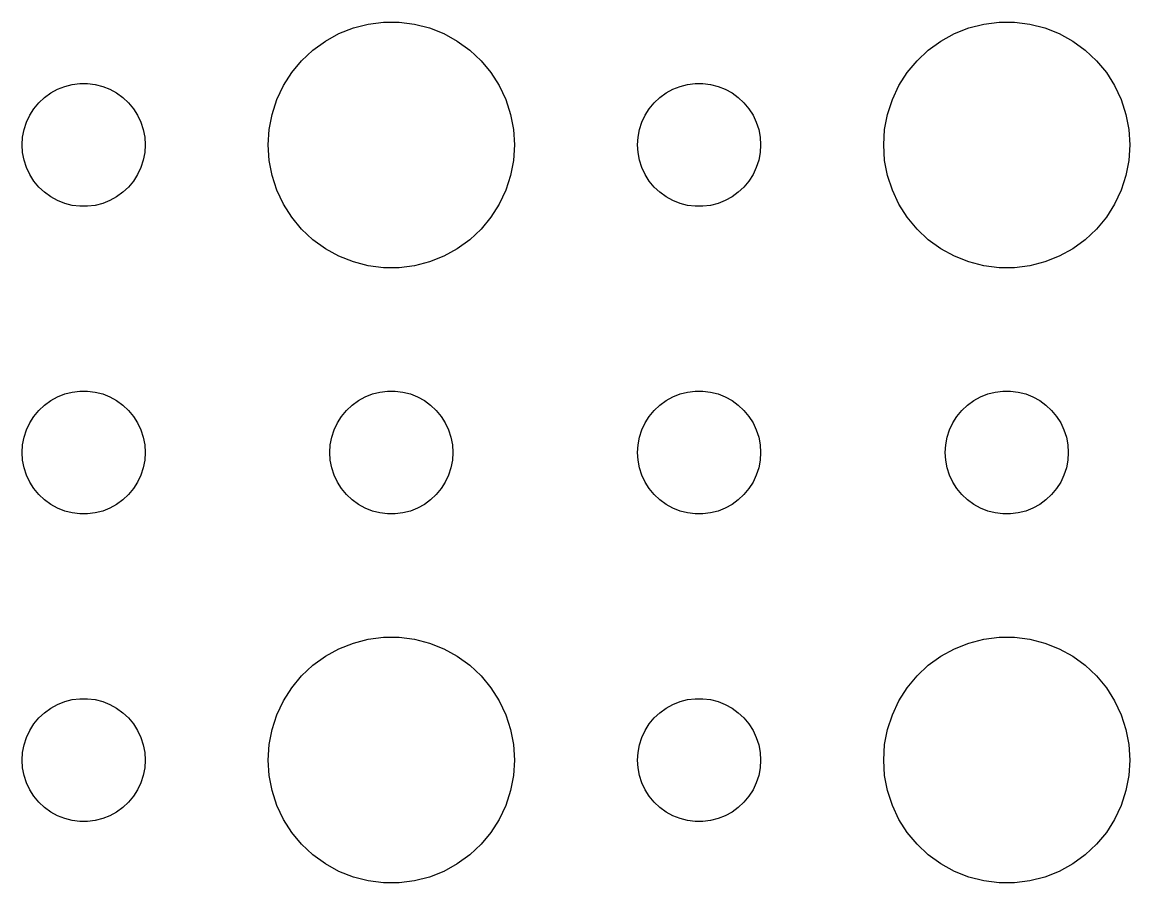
# Model space of a CAD drawing. Header units: metres. Extents: x -112 to 112, y -104 to 104.
# Drawn here: x -84 to -57, y -55.49 to -34.51 of the extents above; entities that cross this region are included whole.
import ezdxf

# ---------------------------------------------------------------- set-up
doc = ezdxf.new("R2010")
doc.units = ezdxf.units.M

msp = doc.modelspace()

# ---------------------------------------------------------------- linework, layer by layer
for p, q in [((-75.927, -34.6468), (-75.5621, -34.5531)), ((-75.5621, -34.5531), (-75.1884, -34.5059)), ((-75.1884, -34.5059), (-74.8116, -34.5059)), ((-74.8116, -34.5059), (-74.4379, -34.5531)), ((-74.4379, -34.5531), (-74.073, -34.6468)), ((-60.927, -34.6468), (-60.5621, -34.5531)), ((-60.5621, -34.5531), (-60.1884, -34.5059)), ((-60.1884, -34.5059), (-59.8116, -34.5059)), ((-59.8116, -34.5059), (-59.4379, -34.5531)), ((-59.4379, -34.5531), (-59.0729, -34.6468)), ((-76.6075, -34.967), (-76.2773, -34.7855)), ((-76.2773, -34.7855), (-75.927, -34.6468)), ((-74.073, -34.6468), (-73.7227, -34.7855)), ((-73.7227, -34.7855), (-73.3925, -34.967)), ((-61.6075, -34.967), (-61.2773, -34.7855)), ((-61.2773, -34.7855), (-60.927, -34.6468)), ((-59.0729, -34.6468), (-58.7227, -34.7855)), ((-58.7227, -34.7855), (-58.3925, -34.967)), ((-76.9123, -35.1885), (-76.6075, -34.967)), ((-73.3925, -34.967), (-73.0877, -35.1885)), ((-61.9123, -35.1885), (-61.6075, -34.967)), ((-58.3925, -34.967), (-58.0877, -35.1885)), ((-77.1869, -35.4464), (-76.9123, -35.1885)), ((-73.0877, -35.1885), (-72.8131, -35.4464)), ((-62.1869, -35.4464), (-61.9123, -35.1885)), ((-58.0877, -35.1885), (-57.8131, -35.4464)), ((-77.427, -35.7366), (-77.1869, -35.4464)), ((-72.8131, -35.4464), (-72.573, -35.7366)), ((-62.427, -35.7366), (-62.1869, -35.4464)), ((-57.8131, -35.4464), (-57.5729, -35.7366)), ((-77.6289, -36.0547), (-77.427, -35.7366)), ((-72.573, -35.7366), (-72.3711, -36.0547)), ((-62.6289, -36.0547), (-62.427, -35.7366)), ((-57.5729, -35.7366), (-57.3711, -36.0547)), ((-83.3037, -36.2335), (-83.1387, -36.1428)), ((-83.1387, -36.1428), (-82.9635, -36.0734)), ((-82.9635, -36.0734), (-82.7811, -36.0266)), ((-82.7811, -36.0266), (-82.5942, -36.003)), ((-82.5942, -36.003), (-82.4058, -36.003)), ((-82.4058, -36.003), (-82.2189, -36.0266)), ((-82.2189, -36.0266), (-82.0365, -36.0734)), ((-82.0365, -36.0734), (-81.8613, -36.1428)), ((-81.8613, -36.1428), (-81.6963, -36.2335)), ((-77.7893, -36.3956), (-77.6289, -36.0547)), ((-72.3711, -36.0547), (-72.2107, -36.3956)), ((-68.3037, -36.2335), (-68.1387, -36.1428)), ((-68.1387, -36.1428), (-67.9635, -36.0734)), ((-67.9635, -36.0734), (-67.7811, -36.0266)), ((-67.7811, -36.0266), (-67.5942, -36.003)), ((-67.5942, -36.003), (-67.4058, -36.003)), ((-67.4058, -36.003), (-67.2189, -36.0266)), ((-67.2189, -36.0266), (-67.0365, -36.0734)), ((-67.0365, -36.0734), (-66.8613, -36.1428)), ((-66.8613, -36.1428), (-66.6963, -36.2335)), ((-62.7893, -36.3956), (-62.6289, -36.0547)), ((-57.3711, -36.0547), (-57.2107, -36.3956)), ((-83.5934, -36.4732), (-83.4561, -36.3442)), ((-83.4561, -36.3442), (-83.3037, -36.2335)), ((-81.6963, -36.2335), (-81.5439, -36.3442)), ((-81.5439, -36.3442), (-81.4065, -36.4732)), ((-77.9057, -36.7539), (-77.7893, -36.3956)), ((-72.2107, -36.3956), (-72.0943, -36.7539)), ((-68.5934, -36.4732), (-68.4561, -36.3442)), ((-68.4561, -36.3442), (-68.3037, -36.2335)), ((-66.6963, -36.2335), (-66.5439, -36.3442)), ((-66.5439, -36.3442), (-66.4065, -36.4732)), ((-62.9057, -36.7539), (-62.7893, -36.3956)), ((-57.2107, -36.3956), (-57.0942, -36.7539)), ((-83.8145, -36.7774), (-83.7135, -36.6183)), ((-83.7135, -36.6183), (-83.5934, -36.4732)), ((-81.4065, -36.4732), (-81.2865, -36.6183)), ((-81.2865, -36.6183), (-81.1855, -36.7774)), ((-68.8145, -36.7774), (-68.7135, -36.6183)), ((-68.7135, -36.6183), (-68.5934, -36.4732)), ((-66.4065, -36.4732), (-66.2865, -36.6183)), ((-66.2865, -36.6183), (-66.1855, -36.7774)), ((-83.9529, -37.127), (-83.8947, -36.9478)), ((-83.8947, -36.9478), (-83.8145, -36.7774)), ((-81.1855, -36.7774), (-81.1053, -36.9478)), ((-81.1053, -36.9478), (-81.0471, -37.127)), ((-77.9763, -37.124), (-77.9057, -36.7539)), ((-72.0943, -36.7539), (-72.0237, -37.124)), ((-68.9529, -37.127), (-68.8947, -36.9478)), ((-68.8947, -36.9478), (-68.8145, -36.7774)), ((-66.1855, -36.7774), (-66.1053, -36.9478)), ((-66.1053, -36.9478), (-66.0471, -37.127)), ((-62.9763, -37.124), (-62.9057, -36.7539)), ((-57.0942, -36.7539), (-57.0237, -37.124)), ((-83.9882, -37.312), (-83.9529, -37.127)), ((-81.0471, -37.127), (-81.0118, -37.312)), ((-78, -37.5), (-77.9763, -37.124)), ((-72.0237, -37.124), (-72, -37.5)), ((-68.9882, -37.312), (-68.9529, -37.127)), ((-66.0471, -37.127), (-66.0118, -37.312)), ((-63, -37.5), (-62.9763, -37.124)), ((-57.0237, -37.124), (-57, -37.5)), ((-84, -37.5), (-83.9882, -37.312)), ((-83.9882, -37.688), (-84, -37.5)), ((-81.0118, -37.312), (-81, -37.5)), ((-81, -37.5), (-81.0118, -37.688)), ((-77.9763, -37.876), (-78, -37.5)), ((-72, -37.5), (-72.0237, -37.876)), ((-69, -37.5), (-68.9882, -37.312)), ((-68.9882, -37.688), (-69, -37.5)), ((-66.0118, -37.312), (-66, -37.5)), ((-66, -37.5), (-66.0118, -37.688)), ((-62.9763, -37.876), (-63, -37.5)), ((-57, -37.5), (-57.0237, -37.876)), ((-83.9529, -37.873), (-83.9882, -37.688)), ((-81.0118, -37.688), (-81.0471, -37.873)), ((-68.9529, -37.873), (-68.9882, -37.688)), ((-66.0118, -37.688), (-66.0471, -37.873)), ((-83.8947, -38.0522), (-83.9529, -37.873)), ((-83.8145, -38.2226), (-83.8947, -38.0522)), ((-81.1053, -38.0522), (-81.1855, -38.2226)), ((-81.0471, -37.873), (-81.1053, -38.0522)), ((-77.9057, -38.2461), (-77.9763, -37.876)), ((-72.0237, -37.876), (-72.0943, -38.2461)), ((-68.8947, -38.0522), (-68.9529, -37.873)), ((-68.8145, -38.2226), (-68.8947, -38.0522)), ((-66.1053, -38.0522), (-66.1855, -38.2226)), ((-66.0471, -37.873), (-66.1053, -38.0522)), ((-62.9057, -38.2461), (-62.9763, -37.876)), ((-57.0237, -37.876), (-57.0942, -38.2461)), ((-83.7135, -38.3817), (-83.8145, -38.2226)), ((-81.1855, -38.2226), (-81.2865, -38.3817)), ((-77.7893, -38.6044), (-77.9057, -38.2461)), ((-72.0943, -38.2461), (-72.2107, -38.6044)), ((-68.7135, -38.3817), (-68.8145, -38.2226)), ((-66.1855, -38.2226), (-66.2865, -38.3817)), ((-62.7893, -38.6044), (-62.9057, -38.2461)), ((-57.0942, -38.2461), (-57.2107, -38.6044)), ((-83.5934, -38.5268), (-83.7135, -38.3817)), ((-83.4561, -38.6558), (-83.5934, -38.5268)), ((-81.4065, -38.5268), (-81.5439, -38.6558)), ((-81.2865, -38.3817), (-81.4065, -38.5268)), ((-77.6289, -38.9453), (-77.7893, -38.6044)), ((-72.2107, -38.6044), (-72.3711, -38.9453)), ((-68.5934, -38.5268), (-68.7135, -38.3817)), ((-68.4561, -38.6558), (-68.5934, -38.5268)), ((-66.4065, -38.5268), (-66.5439, -38.6558)), ((-66.2865, -38.3817), (-66.4065, -38.5268)), ((-62.6289, -38.9453), (-62.7893, -38.6044)), ((-57.2107, -38.6044), (-57.3711, -38.9453)), ((-83.3037, -38.7665), (-83.4561, -38.6558)), ((-83.1387, -38.8572), (-83.3037, -38.7665)), ((-82.9635, -38.9266), (-83.1387, -38.8572)), ((-81.8613, -38.8572), (-82.0365, -38.9266)), ((-81.6963, -38.7665), (-81.8613, -38.8572)), ((-81.5439, -38.6558), (-81.6963, -38.7665)), ((-68.3037, -38.7665), (-68.4561, -38.6558)), ((-68.1387, -38.8572), (-68.3037, -38.7665)), ((-67.9635, -38.9266), (-68.1387, -38.8572)), ((-66.8613, -38.8572), (-67.0365, -38.9266)), ((-66.6963, -38.7665), (-66.8613, -38.8572)), ((-66.5439, -38.6558), (-66.6963, -38.7665)), ((-82.7811, -38.9734), (-82.9635, -38.9266)), ((-82.5942, -38.997), (-82.7811, -38.9734)), ((-82.4058, -38.997), (-82.5942, -38.997)), ((-82.2189, -38.9734), (-82.4058, -38.997)), ((-82.0365, -38.9266), (-82.2189, -38.9734)), ((-77.427, -39.2634), (-77.6289, -38.9453)), ((-72.3711, -38.9453), (-72.573, -39.2634)), ((-67.7811, -38.9734), (-67.9635, -38.9266)), ((-67.5942, -38.997), (-67.7811, -38.9734)), ((-67.4058, -38.997), (-67.5942, -38.997)), ((-67.2189, -38.9734), (-67.4058, -38.997)), ((-67.0365, -38.9266), (-67.2189, -38.9734)), ((-62.427, -39.2634), (-62.6289, -38.9453)), ((-57.3711, -38.9453), (-57.5729, -39.2634)), ((-77.1869, -39.5536), (-77.427, -39.2634)), ((-72.573, -39.2634), (-72.8131, -39.5536)), ((-62.1869, -39.5536), (-62.427, -39.2634)), ((-57.5729, -39.2634), (-57.8131, -39.5536)), ((-76.9123, -39.8115), (-77.1869, -39.5536)), ((-72.8131, -39.5536), (-73.0877, -39.8115)), ((-61.9123, -39.8115), (-62.1869, -39.5536)), ((-57.8131, -39.5536), (-58.0877, -39.8115)), ((-76.6075, -40.033), (-76.9123, -39.8115)), ((-73.0877, -39.8115), (-73.3925, -40.033)), ((-61.6075, -40.033), (-61.9123, -39.8115)), ((-58.0877, -39.8115), (-58.3925, -40.033)), ((-76.2773, -40.2145), (-76.6075, -40.033)), ((-75.927, -40.3532), (-76.2773, -40.2145)), ((-73.7227, -40.2145), (-74.073, -40.3532)), ((-73.3925, -40.033), (-73.7227, -40.2145)), ((-61.2773, -40.2145), (-61.6075, -40.033)), ((-60.927, -40.3532), (-61.2773, -40.2145)), ((-58.7227, -40.2145), (-59.0729, -40.3532)), ((-58.3925, -40.033), (-58.7227, -40.2145)), ((-75.5621, -40.4469), (-75.927, -40.3532)), ((-75.1884, -40.4941), (-75.5621, -40.4469)), ((-74.8116, -40.4941), (-75.1884, -40.4941)), ((-74.4379, -40.4469), (-74.8116, -40.4941)), ((-74.073, -40.3532), (-74.4379, -40.4469)), ((-60.5621, -40.4469), (-60.927, -40.3532)), ((-60.1884, -40.4941), (-60.5621, -40.4469)), ((-59.8116, -40.4941), (-60.1884, -40.4941)), ((-59.4379, -40.4469), (-59.8116, -40.4941)), ((-59.0729, -40.3532), (-59.4379, -40.4469)), ((-83.4561, -43.8442), (-83.3037, -43.7335)), ((-83.3037, -43.7335), (-83.1387, -43.6428)), ((-83.1387, -43.6428), (-82.9635, -43.5734)), ((-82.9635, -43.5734), (-82.7811, -43.5266)), ((-82.7811, -43.5266), (-82.5942, -43.503)), ((-82.5942, -43.503), (-82.4058, -43.503)), ((-82.4058, -43.503), (-82.2189, -43.5266)), ((-82.2189, -43.5266), (-82.0365, -43.5734)), ((-82.0365, -43.5734), (-81.8613, -43.6428)), ((-81.8613, -43.6428), (-81.6963, -43.7335)), ((-81.6963, -43.7335), (-81.5439, -43.8442)), ((-75.9561, -43.8442), (-75.8037, -43.7335)), ((-75.8037, -43.7335), (-75.6387, -43.6428)), ((-75.6387, -43.6428), (-75.4635, -43.5734)), ((-75.4635, -43.5734), (-75.2811, -43.5266)), ((-75.2811, -43.5266), (-75.0942, -43.503)), ((-75.0942, -43.503), (-74.9058, -43.503)), ((-74.9058, -43.503), (-74.7189, -43.5266)), ((-74.7189, -43.5266), (-74.5365, -43.5734)), ((-74.5365, -43.5734), (-74.3613, -43.6428)), ((-74.3613, -43.6428), (-74.1963, -43.7335)), ((-74.1963, -43.7335), (-74.0439, -43.8442)), ((-68.4561, -43.8442), (-68.3037, -43.7335)), ((-68.3037, -43.7335), (-68.1387, -43.6428)), ((-68.1387, -43.6428), (-67.9635, -43.5734)), ((-67.9635, -43.5734), (-67.7811, -43.5266)), ((-67.7811, -43.5266), (-67.5942, -43.503)), ((-67.5942, -43.503), (-67.4058, -43.503)), ((-67.4058, -43.503), (-67.2189, -43.5266)), ((-67.2189, -43.5266), (-67.0365, -43.5734)), ((-67.0365, -43.5734), (-66.8613, -43.6428)), ((-66.8613, -43.6428), (-66.6963, -43.7335)), ((-66.6963, -43.7335), (-66.5439, -43.8442)), ((-60.9561, -43.8442), (-60.8037, -43.7335)), ((-60.8037, -43.7335), (-60.6387, -43.6428)), ((-60.6387, -43.6428), (-60.4635, -43.5734)), ((-60.4635, -43.5734), (-60.2811, -43.5266)), ((-60.2811, -43.5266), (-60.0942, -43.503)), ((-60.0942, -43.503), (-59.9058, -43.503)), ((-59.9058, -43.503), (-59.7189, -43.5266)), ((-59.7189, -43.5266), (-59.5365, -43.5734)), ((-59.5365, -43.5734), (-59.3613, -43.6428)), ((-59.3613, -43.6428), (-59.1963, -43.7335)), ((-59.1963, -43.7335), (-59.0439, -43.8442)), ((-83.7135, -44.1183), (-83.5934, -43.9732)), ((-83.5934, -43.9732), (-83.4561, -43.8442)), ((-81.5439, -43.8442), (-81.4065, -43.9732)), ((-81.4065, -43.9732), (-81.2865, -44.1183)), ((-76.2135, -44.1183), (-76.0934, -43.9732)), ((-76.0934, -43.9732), (-75.9561, -43.8442)), ((-74.0439, -43.8442), (-73.9065, -43.9732)), ((-73.9065, -43.9732), (-73.7865, -44.1183)), ((-68.7135, -44.1183), (-68.5934, -43.9732)), ((-68.5934, -43.9732), (-68.4561, -43.8442)), ((-66.5439, -43.8442), (-66.4065, -43.9732)), ((-66.4065, -43.9732), (-66.2865, -44.1183)), ((-61.2135, -44.1183), (-61.0934, -43.9732)), ((-61.0934, -43.9732), (-60.9561, -43.8442)), ((-59.0439, -43.8442), (-58.9065, -43.9732)), ((-58.9065, -43.9732), (-58.7865, -44.1183)), ((-83.8947, -44.4478), (-83.8145, -44.2774)), ((-83.8145, -44.2774), (-83.7135, -44.1183)), ((-81.2865, -44.1183), (-81.1855, -44.2774)), ((-81.1855, -44.2774), (-81.1053, -44.4478)), ((-76.3947, -44.4478), (-76.3145, -44.2774)), ((-76.3145, -44.2774), (-76.2135, -44.1183)), ((-73.7865, -44.1183), (-73.6855, -44.2774)), ((-73.6855, -44.2774), (-73.6053, -44.4478)), ((-68.8947, -44.4478), (-68.8145, -44.2774)), ((-68.8145, -44.2774), (-68.7135, -44.1183)), ((-66.2865, -44.1183), (-66.1855, -44.2774)), ((-66.1855, -44.2774), (-66.1053, -44.4478)), ((-61.3947, -44.4478), (-61.3145, -44.2774)), ((-61.3145, -44.2774), (-61.2135, -44.1183)), ((-58.7865, -44.1183), (-58.6855, -44.2774)), ((-58.6855, -44.2774), (-58.6053, -44.4478)), ((-83.9529, -44.627), (-83.8947, -44.4478)), ((-81.1053, -44.4478), (-81.0471, -44.627)), ((-76.4529, -44.627), (-76.3947, -44.4478)), ((-73.6053, -44.4478), (-73.5471, -44.627)), ((-68.9529, -44.627), (-68.8947, -44.4478)), ((-66.1053, -44.4478), (-66.0471, -44.627)), ((-61.4529, -44.627), (-61.3947, -44.4478)), ((-58.6053, -44.4478), (-58.5471, -44.627)), ((-84, -45), (-83.9882, -44.812)), ((-83.9882, -44.812), (-83.9529, -44.627)), ((-81.0471, -44.627), (-81.0118, -44.812)), ((-81.0118, -44.812), (-81, -45)), ((-76.5, -45), (-76.4882, -44.812)), ((-76.4882, -44.812), (-76.4529, -44.627)), ((-73.5471, -44.627), (-73.5118, -44.812)), ((-73.5118, -44.812), (-73.5, -45)), ((-69, -45), (-68.9882, -44.812)), ((-68.9882, -44.812), (-68.9529, -44.627)), ((-66.0471, -44.627), (-66.0118, -44.812)), ((-66.0118, -44.812), (-66, -45)), ((-61.5, -45), (-61.4882, -44.812)), ((-61.4882, -44.812), (-61.4529, -44.627)), ((-58.5471, -44.627), (-58.5118, -44.812)), ((-58.5118, -44.812), (-58.5, -45)), ((-83.9882, -45.188), (-84, -45)), ((-81, -45), (-81.0118, -45.188)), ((-76.4882, -45.188), (-76.5, -45)), ((-73.5, -45), (-73.5118, -45.188)), ((-68.9882, -45.188), (-69, -45)), ((-66, -45), (-66.0118, -45.188)), ((-61.4882, -45.188), (-61.5, -45)), ((-58.5, -45), (-58.5118, -45.188)), ((-83.9529, -45.373), (-83.9882, -45.188)), ((-81.0118, -45.188), (-81.0471, -45.373)), ((-76.4529, -45.373), (-76.4882, -45.188)), ((-73.5118, -45.188), (-73.5471, -45.373)), ((-68.9529, -45.373), (-68.9882, -45.188)), ((-66.0118, -45.188), (-66.0471, -45.373)), ((-61.4529, -45.373), (-61.4882, -45.188)), ((-58.5118, -45.188), (-58.5471, -45.373)), ((-83.8947, -45.5522), (-83.9529, -45.373)), ((-83.8145, -45.7226), (-83.8947, -45.5522)), ((-81.1053, -45.5522), (-81.1855, -45.7226)), ((-81.0471, -45.373), (-81.1053, -45.5522)), ((-76.3947, -45.5522), (-76.4529, -45.373)), ((-76.3145, -45.7226), (-76.3947, -45.5522)), ((-73.6053, -45.5522), (-73.6855, -45.7226)), ((-73.5471, -45.373), (-73.6053, -45.5522)), ((-68.8947, -45.5522), (-68.9529, -45.373)), ((-68.8145, -45.7226), (-68.8947, -45.5522)), ((-66.1053, -45.5522), (-66.1855, -45.7226)), ((-66.0471, -45.373), (-66.1053, -45.5522)), ((-61.3947, -45.5522), (-61.4529, -45.373)), ((-61.3145, -45.7226), (-61.3947, -45.5522)), ((-58.6053, -45.5522), (-58.6855, -45.7226)), ((-58.5471, -45.373), (-58.6053, -45.5522)), ((-83.7135, -45.8817), (-83.8145, -45.7226)), ((-83.5934, -46.0268), (-83.7135, -45.8817)), ((-81.2865, -45.8817), (-81.4065, -46.0268)), ((-81.1855, -45.7226), (-81.2865, -45.8817)), ((-76.2135, -45.8817), (-76.3145, -45.7226)), ((-76.0934, -46.0268), (-76.2135, -45.8817)), ((-73.7865, -45.8817), (-73.9065, -46.0268)), ((-73.6855, -45.7226), (-73.7865, -45.8817)), ((-68.7135, -45.8817), (-68.8145, -45.7226)), ((-68.5934, -46.0268), (-68.7135, -45.8817)), ((-66.2865, -45.8817), (-66.4065, -46.0268)), ((-66.1855, -45.7226), (-66.2865, -45.8817)), ((-61.2135, -45.8817), (-61.3145, -45.7226)), ((-61.0934, -46.0268), (-61.2135, -45.8817)), ((-58.7865, -45.8817), (-58.9065, -46.0268)), ((-58.6855, -45.7226), (-58.7865, -45.8817)), ((-83.4561, -46.1558), (-83.5934, -46.0268)), ((-83.3037, -46.2665), (-83.4561, -46.1558)), ((-81.5439, -46.1558), (-81.6963, -46.2665)), ((-81.4065, -46.0268), (-81.5439, -46.1558)), ((-75.9561, -46.1558), (-76.0934, -46.0268)), ((-75.8037, -46.2665), (-75.9561, -46.1558)), ((-74.0439, -46.1558), (-74.1963, -46.2665)), ((-73.9065, -46.0268), (-74.0439, -46.1558)), ((-68.4561, -46.1558), (-68.5934, -46.0268)), ((-68.3037, -46.2665), (-68.4561, -46.1558)), ((-66.5439, -46.1558), (-66.6963, -46.2665)), ((-66.4065, -46.0268), (-66.5439, -46.1558)), ((-60.9561, -46.1558), (-61.0934, -46.0268)), ((-60.8037, -46.2665), (-60.9561, -46.1558)), ((-59.0439, -46.1558), (-59.1963, -46.2665)), ((-58.9065, -46.0268), (-59.0439, -46.1558)), ((-83.1387, -46.3572), (-83.3037, -46.2665)), ((-82.9635, -46.4266), (-83.1387, -46.3572)), ((-82.7811, -46.4734), (-82.9635, -46.4266)), ((-82.0365, -46.4266), (-82.2189, -46.4734)), ((-81.8613, -46.3572), (-82.0365, -46.4266)), ((-81.6963, -46.2665), (-81.8613, -46.3572)), ((-75.6387, -46.3572), (-75.8037, -46.2665)), ((-75.4635, -46.4266), (-75.6387, -46.3572)), ((-75.2811, -46.4734), (-75.4635, -46.4266)), ((-74.5365, -46.4266), (-74.7189, -46.4734)), ((-74.3613, -46.3572), (-74.5365, -46.4266)), ((-74.1963, -46.2665), (-74.3613, -46.3572)), ((-68.1387, -46.3572), (-68.3037, -46.2665)), ((-67.9635, -46.4266), (-68.1387, -46.3572)), ((-67.7811, -46.4734), (-67.9635, -46.4266)), ((-67.0365, -46.4266), (-67.2189, -46.4734)), ((-66.8613, -46.3572), (-67.0365, -46.4266)), ((-66.6963, -46.2665), (-66.8613, -46.3572)), ((-60.6387, -46.3572), (-60.8037, -46.2665)), ((-60.4635, -46.4266), (-60.6387, -46.3572)), ((-60.2811, -46.4734), (-60.4635, -46.4266)), ((-59.5365, -46.4266), (-59.7189, -46.4734)), ((-59.3613, -46.3572), (-59.5365, -46.4266)), ((-59.1963, -46.2665), (-59.3613, -46.3572)), ((-82.5942, -46.497), (-82.7811, -46.4734)), ((-82.4058, -46.497), (-82.5942, -46.497)), ((-82.2189, -46.4734), (-82.4058, -46.497)), ((-75.0942, -46.497), (-75.2811, -46.4734)), ((-74.9058, -46.497), (-75.0942, -46.497)), ((-74.7189, -46.4734), (-74.9058, -46.497)), ((-67.5942, -46.497), (-67.7811, -46.4734)), ((-67.4058, -46.497), (-67.5942, -46.497)), ((-67.2189, -46.4734), (-67.4058, -46.497)), ((-60.0942, -46.497), (-60.2811, -46.4734)), ((-59.9058, -46.497), (-60.0942, -46.497)), ((-59.7189, -46.4734), (-59.9058, -46.497)), ((-76.2773, -49.7855), (-75.927, -49.6468)), ((-75.927, -49.6468), (-75.5621, -49.5531)), ((-75.5621, -49.5531), (-75.1884, -49.5059)), ((-75.1884, -49.5059), (-74.8116, -49.5059)), ((-74.8116, -49.5059), (-74.4379, -49.5531)), ((-74.4379, -49.5531), (-74.073, -49.6468)), ((-74.073, -49.6468), (-73.7227, -49.7855)), ((-61.2773, -49.7855), (-60.927, -49.6468)), ((-60.927, -49.6468), (-60.5621, -49.5531)), ((-60.5621, -49.5531), (-60.1884, -49.5059)), ((-60.1884, -49.5059), (-59.8116, -49.5059)), ((-59.8116, -49.5059), (-59.4379, -49.5531)), ((-59.4379, -49.5531), (-59.0729, -49.6468)), ((-59.0729, -49.6468), (-58.7227, -49.7855)), ((-76.6075, -49.967), (-76.2773, -49.7855)), ((-73.7227, -49.7855), (-73.3925, -49.967)), ((-61.6075, -49.967), (-61.2773, -49.7855)), ((-58.7227, -49.7855), (-58.3925, -49.967)), ((-77.1869, -50.4464), (-76.9123, -50.1885)), ((-76.9123, -50.1885), (-76.6075, -49.967)), ((-73.3925, -49.967), (-73.0877, -50.1885)), ((-73.0877, -50.1885), (-72.8131, -50.4464)), ((-62.1869, -50.4464), (-61.9123, -50.1885)), ((-61.9123, -50.1885), (-61.6075, -49.967)), ((-58.3925, -49.967), (-58.0877, -50.1885)), ((-58.0877, -50.1885), (-57.8131, -50.4464)), ((-77.427, -50.7366), (-77.1869, -50.4464)), ((-72.8131, -50.4464), (-72.573, -50.7366)), ((-62.427, -50.7366), (-62.1869, -50.4464)), ((-57.8131, -50.4464), (-57.5729, -50.7366)), ((-77.6289, -51.0547), (-77.427, -50.7366)), ((-72.573, -50.7366), (-72.3711, -51.0547)), ((-62.6289, -51.0547), (-62.427, -50.7366)), ((-57.5729, -50.7366), (-57.3711, -51.0547)), ((-82.9635, -51.0734), (-82.7811, -51.0266)), ((-82.7811, -51.0266), (-82.5942, -51.003)), ((-82.5942, -51.003), (-82.4058, -51.003)), ((-82.4058, -51.003), (-82.2189, -51.0266)), ((-82.2189, -51.0266), (-82.0365, -51.0734)), ((-67.9635, -51.0734), (-67.7811, -51.0266)), ((-67.7811, -51.0266), (-67.5942, -51.003)), ((-67.5942, -51.003), (-67.4058, -51.003)), ((-67.4058, -51.003), (-67.2189, -51.0266)), ((-67.2189, -51.0266), (-67.0365, -51.0734)), ((-83.4561, -51.3442), (-83.3037, -51.2335)), ((-83.3037, -51.2335), (-83.1387, -51.1428)), ((-83.1387, -51.1428), (-82.9635, -51.0734)), ((-82.0365, -51.0734), (-81.8613, -51.1428)), ((-81.8613, -51.1428), (-81.6963, -51.2335)), ((-81.6963, -51.2335), (-81.5439, -51.3442)), ((-77.7893, -51.3956), (-77.6289, -51.0547)), ((-72.3711, -51.0547), (-72.2107, -51.3956)), ((-68.4561, -51.3442), (-68.3037, -51.2335)), ((-68.3037, -51.2335), (-68.1387, -51.1428)), ((-68.1387, -51.1428), (-67.9635, -51.0734)), ((-67.0365, -51.0734), (-66.8613, -51.1428)), ((-66.8613, -51.1428), (-66.6963, -51.2335)), ((-66.6963, -51.2335), (-66.5439, -51.3442)), ((-62.7893, -51.3956), (-62.6289, -51.0547)), ((-57.3711, -51.0547), (-57.2107, -51.3956)), ((-83.7135, -51.6183), (-83.5934, -51.4732)), ((-83.5934, -51.4732), (-83.4561, -51.3442)), ((-81.5439, -51.3442), (-81.4065, -51.4732)), ((-81.4065, -51.4732), (-81.2865, -51.6183)), ((-77.9057, -51.7539), (-77.7893, -51.3956)), ((-72.2107, -51.3956), (-72.0943, -51.7539)), ((-68.7135, -51.6183), (-68.5934, -51.4732)), ((-68.5934, -51.4732), (-68.4561, -51.3442)), ((-66.5439, -51.3442), (-66.4065, -51.4732)), ((-66.4065, -51.4732), (-66.2865, -51.6183)), ((-62.9057, -51.7539), (-62.7893, -51.3956)), ((-57.2107, -51.3956), (-57.0942, -51.7539)), ((-83.8947, -51.9478), (-83.8145, -51.7774)), ((-83.8145, -51.7774), (-83.7135, -51.6183)), ((-81.2865, -51.6183), (-81.1855, -51.7774)), ((-81.1855, -51.7774), (-81.1053, -51.9478)), ((-77.9763, -52.124), (-77.9057, -51.7539)), ((-72.0943, -51.7539), (-72.0237, -52.124)), ((-68.8947, -51.9478), (-68.8145, -51.7774)), ((-68.8145, -51.7774), (-68.7135, -51.6183)), ((-66.2865, -51.6183), (-66.1855, -51.7774)), ((-66.1855, -51.7774), (-66.1053, -51.9478)), ((-62.9763, -52.124), (-62.9057, -51.7539)), ((-57.0942, -51.7539), (-57.0237, -52.124)), ((-83.9529, -52.127), (-83.8947, -51.9478)), ((-81.1053, -51.9478), (-81.0471, -52.127)), ((-68.9529, -52.127), (-68.8947, -51.9478)), ((-66.1053, -51.9478), (-66.0471, -52.127)), ((-84, -52.5), (-83.9882, -52.312)), ((-83.9882, -52.312), (-83.9529, -52.127)), ((-81.0471, -52.127), (-81.0118, -52.312)), ((-81.0118, -52.312), (-81, -52.5)), ((-78, -52.5), (-77.9763, -52.124)), ((-72.0237, -52.124), (-72, -52.5)), ((-69, -52.5), (-68.9882, -52.312)), ((-68.9882, -52.312), (-68.9529, -52.127)), ((-66.0471, -52.127), (-66.0118, -52.312)), ((-66.0118, -52.312), (-66, -52.5)), ((-63, -52.5), (-62.9763, -52.124)), ((-57.0237, -52.124), (-57, -52.5)), ((-83.9882, -52.688), (-84, -52.5)), ((-81, -52.5), (-81.0118, -52.688)), ((-77.9763, -52.876), (-78, -52.5)), ((-72, -52.5), (-72.0237, -52.876)), ((-68.9882, -52.688), (-69, -52.5)), ((-66, -52.5), (-66.0118, -52.688)), ((-62.9763, -52.876), (-63, -52.5)), ((-57, -52.5), (-57.0237, -52.876)), ((-83.9529, -52.873), (-83.9882, -52.688)), ((-83.8947, -53.0522), (-83.9529, -52.873)), ((-81.0471, -52.873), (-81.1053, -53.0522)), ((-81.0118, -52.688), (-81.0471, -52.873)), ((-77.9057, -53.2461), (-77.9763, -52.876)), ((-72.0237, -52.876), (-72.0943, -53.2461)), ((-68.9529, -52.873), (-68.9882, -52.688)), ((-68.8947, -53.0522), (-68.9529, -52.873)), ((-66.0471, -52.873), (-66.1053, -53.0522)), ((-66.0118, -52.688), (-66.0471, -52.873)), ((-62.9057, -53.2461), (-62.9763, -52.876)), ((-57.0237, -52.876), (-57.0942, -53.2461)), ((-83.8145, -53.2226), (-83.8947, -53.0522)), ((-81.1053, -53.0522), (-81.1855, -53.2226)), ((-68.8145, -53.2226), (-68.8947, -53.0522)), ((-66.1053, -53.0522), (-66.1855, -53.2226)), ((-83.7135, -53.3817), (-83.8145, -53.2226)), ((-83.5934, -53.5268), (-83.7135, -53.3817)), ((-81.2865, -53.3817), (-81.4065, -53.5268)), ((-81.1855, -53.2226), (-81.2865, -53.3817)), ((-77.7893, -53.6044), (-77.9057, -53.2461)), ((-72.0943, -53.2461), (-72.2107, -53.6044)), ((-68.7135, -53.3817), (-68.8145, -53.2226)), ((-68.5934, -53.5268), (-68.7135, -53.3817)), ((-66.2865, -53.3817), (-66.4065, -53.5268)), ((-66.1855, -53.2226), (-66.2865, -53.3817)), ((-62.7893, -53.6044), (-62.9057, -53.2461)), ((-57.0942, -53.2461), (-57.2107, -53.6044)), ((-83.4561, -53.6558), (-83.5934, -53.5268)), ((-83.3037, -53.7665), (-83.4561, -53.6558)), ((-81.5439, -53.6558), (-81.6963, -53.7665)), ((-81.4065, -53.5268), (-81.5439, -53.6558)), ((-77.6289, -53.9453), (-77.7893, -53.6044)), ((-72.2107, -53.6044), (-72.3711, -53.9453)), ((-68.4561, -53.6558), (-68.5934, -53.5268)), ((-68.3037, -53.7665), (-68.4561, -53.6558)), ((-66.5439, -53.6558), (-66.6963, -53.7665)), ((-66.4065, -53.5268), (-66.5439, -53.6558)), ((-62.6289, -53.9453), (-62.7893, -53.6044)), ((-57.2107, -53.6044), (-57.3711, -53.9453)), ((-83.1387, -53.8572), (-83.3037, -53.7665)), ((-82.9635, -53.9266), (-83.1387, -53.8572)), ((-82.7811, -53.9734), (-82.9635, -53.9266)), ((-82.5942, -53.997), (-82.7811, -53.9734)), ((-82.4058, -53.997), (-82.5942, -53.997)), ((-82.2189, -53.9734), (-82.4058, -53.997)), ((-82.0365, -53.9266), (-82.2189, -53.9734)), ((-81.8613, -53.8572), (-82.0365, -53.9266)), ((-81.6963, -53.7665), (-81.8613, -53.8572)), ((-77.427, -54.2634), (-77.6289, -53.9453)), ((-72.3711, -53.9453), (-72.573, -54.2634)), ((-68.1387, -53.8572), (-68.3037, -53.7665)), ((-67.9635, -53.9266), (-68.1387, -53.8572)), ((-67.7811, -53.9734), (-67.9635, -53.9266)), ((-67.5942, -53.997), (-67.7811, -53.9734)), ((-67.4058, -53.997), (-67.5942, -53.997)), ((-67.2189, -53.9734), (-67.4058, -53.997)), ((-67.0365, -53.9266), (-67.2189, -53.9734)), ((-66.8613, -53.8572), (-67.0365, -53.9266)), ((-66.6963, -53.7665), (-66.8613, -53.8572)), ((-62.427, -54.2634), (-62.6289, -53.9453)), ((-57.3711, -53.9453), (-57.5729, -54.2634)), ((-77.1869, -54.5536), (-77.427, -54.2634)), ((-72.573, -54.2634), (-72.8131, -54.5536)), ((-62.1869, -54.5536), (-62.427, -54.2634)), ((-57.5729, -54.2634), (-57.8131, -54.5536)), ((-76.9123, -54.8115), (-77.1869, -54.5536)), ((-72.8131, -54.5536), (-73.0877, -54.8115)), ((-61.9123, -54.8115), (-62.1869, -54.5536)), ((-57.8131, -54.5536), (-58.0877, -54.8115)), ((-76.6075, -55.033), (-76.9123, -54.8115)), ((-76.2773, -55.2145), (-76.6075, -55.033)), ((-73.3925, -55.033), (-73.7227, -55.2145)), ((-73.0877, -54.8115), (-73.3925, -55.033)), ((-61.6075, -55.033), (-61.9123, -54.8115)), ((-61.2773, -55.2145), (-61.6075, -55.033)), ((-58.3925, -55.033), (-58.7227, -55.2145)), ((-58.0877, -54.8115), (-58.3925, -55.033)), ((-75.927, -55.3532), (-76.2773, -55.2145)), ((-73.7227, -55.2145), (-74.073, -55.3532)), ((-60.927, -55.3532), (-61.2773, -55.2145)), ((-58.7227, -55.2145), (-59.0729, -55.3532)), ((-75.5621, -55.4469), (-75.927, -55.3532)), ((-75.1884, -55.4941), (-75.5621, -55.4469)), ((-74.8116, -55.4941), (-75.1884, -55.4941)), ((-74.4379, -55.4469), (-74.8116, -55.4941)), ((-74.073, -55.3532), (-74.4379, -55.4469)), ((-60.5621, -55.4469), (-60.927, -55.3532)), ((-60.1884, -55.4941), (-60.5621, -55.4469)), ((-59.8116, -55.4941), (-60.1884, -55.4941)), ((-59.4379, -55.4469), (-59.8116, -55.4941)), ((-59.0729, -55.3532), (-59.4379, -55.4469))]:
    msp.add_line(p, q)

doc.saveas('drawing.dxf')
